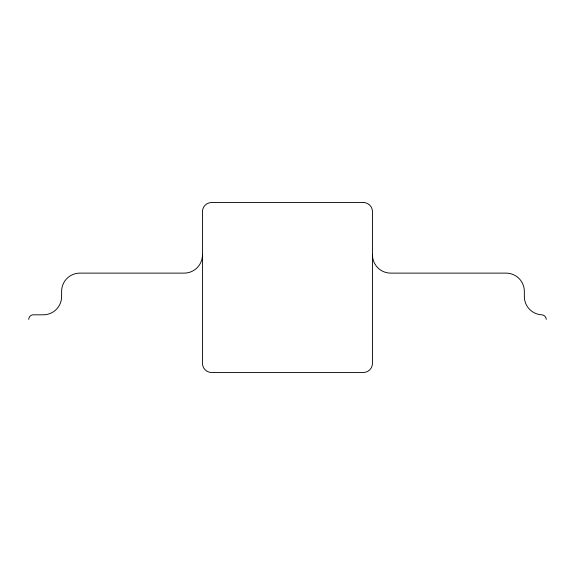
<?xml version="1.0" encoding="UTF-8"?>
<svg xmlns="http://www.w3.org/2000/svg" width="575" height="575" viewBox="0 0 575 575"><rect width="100%" height="100%" fill="white"/><g stroke="black" fill="none" stroke-linecap="round" stroke-linejoin="round"><path stroke-width="0.86" d="M202.465 254.862A18.256 18.256 0 0 1 184.208 273.118L79.868 273.118A18.256 18.256 0 0 0 61.611 291.367L61.611 296.556A18.256 18.256 0 0 1 43.355 314.812L33.314 314.812A4.564 4.564 0 0 0 28.75 319.377M372.463 254.862A18.256 18.256 0 0 0 390.713 273.118L506.086 273.118A18.256 18.256 0 0 1 524.342 291.367L524.342 296.556A18.256 18.256 0 0 0 540.22 314.654L541.686 314.812A4.708 4.708 0 0 1 546.25 319.377M363.335 202.501L211.593 202.501A9.128 9.128 0 0 0 202.465 211.629L202.465 363.371A9.128 9.128 0 0 0 211.593 372.499L363.335 372.499A9.128 9.128 0 0 0 372.463 363.371L372.463 211.478A9.128 9.128 0 0 0 363.335 202.501"/></g></svg>
